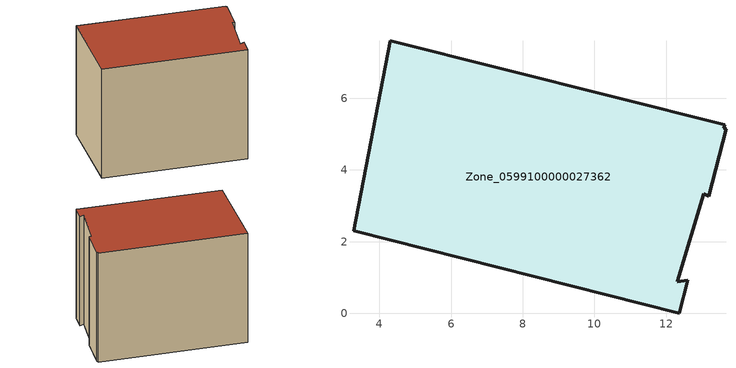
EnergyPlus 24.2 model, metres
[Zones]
Zone_0599100000027362
 floor ground (C_G): 13.61,5.16 13.67,5.15 13.19,3.27 13.05,3.33 12.31,0.88 12.6,0.92 12.37,0 3.28,2.3 4.31,7.6 13.64,5.25 z0
 wall outside (C_F): 12.6,0.92 12.31,0.88 13.05,3.33 13.19,3.27 13.67,5.15 13.61,5.16 13.64,5.25 4.31,7.6 3.28,2.3 12.37,0 12.6,0.92 z0:7.98
 roof outside (C_R): 13.64,5.25 4.31,7.6 3.28,2.3 12.37,0 12.6,0.92 12.31,0.88 13.05,3.33 13.19,3.27 13.67,5.15 13.61,5.16 z7.98
[BUILDING]
Pand.0599100000027362: North Axis=0; Terrain=City; Loads Convergence Tolerance Value=0.04; Temperature Convergence Tolerance Value=0.4; Solar Distribution=FullExterior; Maximum Number of Warmup Days=25; Minimum Number of Warmup Days=1
[Site:Location]
Rotterdam.The.Hague.AP_ZH_NLD Design_Conditions: Latitude=51.96; Longitude=4.45; Time Zone=1; Elevation=-4.5
[SITE:GROUNDTEMPERATURE:BUILDINGSURFACE]
18, 18, 18, 18, 18, 18, 18, 18, 18, 18, 18, 18
[MATERIAL] Thermal Absorptance=0.9; Solar Absorptance=0.7; Visible Absorptance=0.7
Name | Roughness | Thickness | Conductivity | Density | Specific Heat
G.TI.1975-1991 | MediumSmooth | 0.15 | 0.288461 | 540 | 1210
F.TI.1975-1991 | Rough | 0.3 | 0.230769 | 1920 | 840
R.TI.1975-1991 | MediumRough | 0.2 | 0.153846 | 1500 | 1000
[CONSTRUCTION]
C_G: G.TI.1975-1991
C_F: F.TI.1975-1991
C_R: R.TI.1975-1991
[ZONE]
Zone_0599100000027362: Type=1; Multiplier=1; Ceiling Height=Autocalculate; Volume=Autocalculate; Floor Area=autocalculate; Part of Total Floor Area=Yes
[ZONEINFILTRATION:DESIGNFLOWRATE]
Infil_Zone_0599100000027362: Zone or ZoneList or Space or SpaceList=Zone_0599100000027362; Schedule=AlwaysOn; Design Flow Rate Calculation Method=Flow/Area; Flow Rate per Floor Area=0.003; Constant Term Coefficient=1; Temperature Term Coefficient=0; Velocity Term Coefficient=0; Velocity Squared Term Coefficient=0
[HVACTEMPLATE:ZONE:IDEALLOADSAIRSYSTEM]
Zone_0599100000027362: Maximum Heating Supply Air Temperature=50; Minimum Cooling Supply Air Temperature=13; Maximum Heating Supply Air Humidity Ratio=0.0156; Minimum Cooling Supply Air Humidity Ratio=0.0077; Heating Limit=NoLimit; Cooling Limit=NoLimit; Dehumidification Control Type=ConstantSensibleHeatRatio; Cooling Sensible Heat Ratio=0.7; Dehumidification Setpoint=60; Humidification Control Type=None; Humidification Setpoint=30; Outdoor Air Method=None; Outdoor Air Flow Rate per Person=0.00944; Outdoor Air Flow Rate per Zone Floor Area=0; Outdoor Air Flow Rate per Zone=0; Demand Controlled Ventilation Type=None; Outdoor Air Economizer Type=NoEconomizer; Heat Recovery Type=None; Sensible Heat Recovery Effectiveness=0.7; Latent Heat Recovery Effectiveness=0.65
[ZONECONTROL:THERMOSTAT]
ThermostatControl_Zone_0599100000027362: Zone or ZoneList=Zone_0599100000027362; Control Type Schedule=DualSetpointControlType; Control 1=Thermostat_Zone_0599100000027362; Temperature Difference Between Cutout And Setpoint=0
[THERMOSTATSETPOINT:DUALSETPOINT]
Thermostat_Zone_0599100000027362: Heating Setpoint Temperature Schedule=HeatingSetpoint_Zone_0599100000027362; Cooling Setpoint Temperature Schedule=CoolingSetpoint_Zone_0599100000027362
[SCHEDULE:COMPACT]
HeatingSetpoint_Zone_0599100000027362: Through: 12/31, For: AllDays, Until: 24:00, 21
CoolingSetpoint_Zone_0599100000027362: Through: 12/31, For: AllDays, Until: 24:00, 24
DualSetpointControlType: Through: 12/31, For: AllDays, Until: 24:00, 4
AlwaysOn: Through: 12/31, For: AllDays, Until: 24:00, 1
